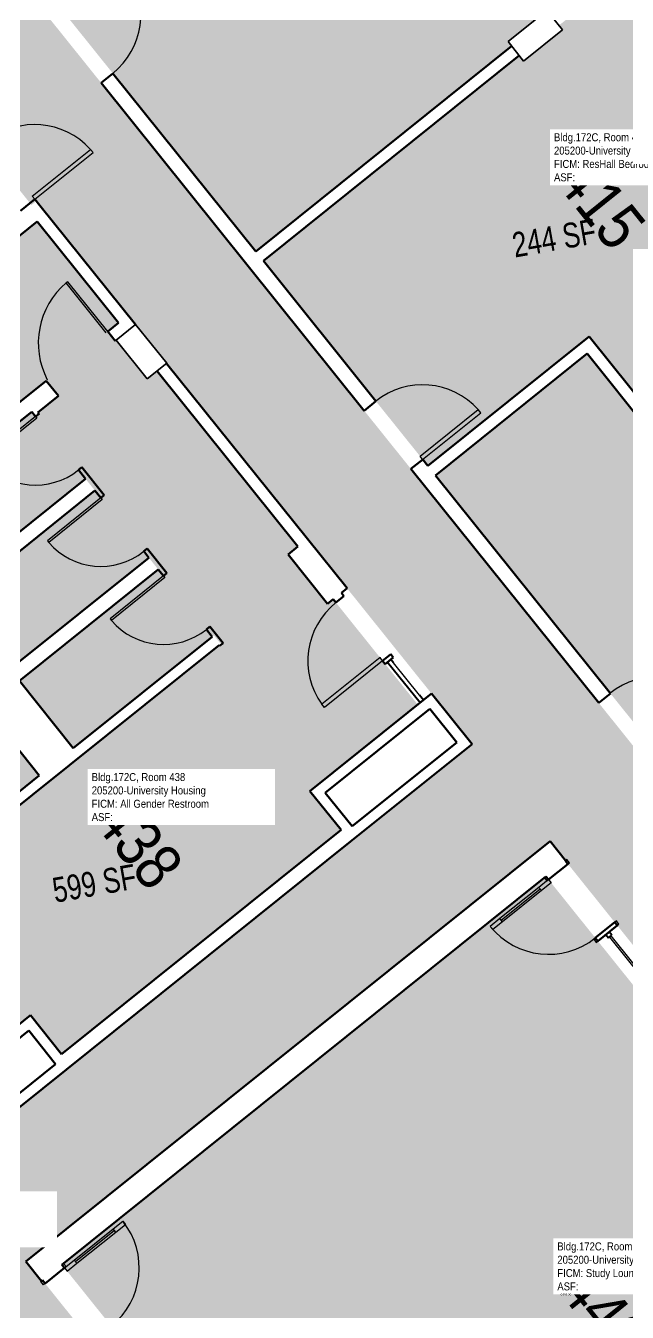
# Model space of a CAD drawing. Header units: inches. Extents: x 69235346 to 69237503, y 27657583 to 27660092.
# Drawn here: x 69236735 to 69237025, y 27658128 to 27658748 of the extents above; entities that cross this region are included whole.
import ezdxf
from ezdxf.enums import TextEntityAlignment as Align

# ---------------------------------------------------------------- set-up
doc = ezdxf.new("R2010")
doc.units = ezdxf.units.IN
doc.header["$LTSCALE"] = 100
doc.header["$MEASUREMENT"] = 0
for name, color, linetype in [('A-COLS', 5, 'CONTINUOUS'), ('A-DOOR', 2, 'CONTINUOUS'), ('A-GLAZ', 1, 'CONTINUOUS'), ('A-IDEN-RNUM', 7, 'CONTINUOUS'), ('A-IDEN-SNUM', 4, 'CONTINUOUS'), ('A-IDEN-VNUM', 4, 'CONTINUOUS'), ('A-WALL', 5, 'CONTINUOUS'), ('AREA-TEXT', 3, 'CONTINUOUS'), ('Rooms-Category-Color', 7, 'CONTINUOUS'), ('Rooms-College-Color', 7, 'CONTINUOUS'), ('Rooms-Department-Color', 7, 'CONTINUOUS'), ('Rooms-Division-Color', 7, 'CONTINUOUS'), ('Rooms-Information', 7, 'CONTINUOUS')]:
    doc.layers.add(name, color=color, linetype=linetype)
doc.styles.add('CP_AREA', font='arial.ttf', dxfattribs={"height": 15})
doc.styles.add('CP_ROOMSNUMBER', font='arial.ttf', dxfattribs={"height": 1})
doc.styles.add('CP_ROOMVNUMBER', font='arial.ttf', dxfattribs={"width": 0.85, "height": 0.075})

msp = doc.modelspace()

# ---------------------------------------------------------------- hatches: boundary and pattern name
at = {"layer": 'Rooms-Category-Color', "true_color": 0xadadad}
for points in [[(69236995.11, 27657829.31), (69236861.69, 27657995.6), (69236822.77, 27658044.09), (69236742.83, 27658143.73), (69236742.36, 27658143.35), (69236734.85, 27658152.71), (69236740, 27658156.84), (69236982.58, 27658351.47), (69236987.36, 27658355.31), (69236994.87, 27658345.95), (69236994.77, 27658345.87), (69237110.06, 27658202.18), (69237113.38, 27658198.03), (69237113.38, 27658198.03), (69237115.26, 27658195.69), (69237237.99, 27658042.73), (69237247.04, 27658031.45), (69237293.95, 27658069.09), (69237273.26, 27658094.85), (69237273.28, 27658094.86), (69237233.96, 27658143.87), (69237120.61, 27658285.14), (69237038.01, 27658388.08), (69236924.66, 27658529.35), (69236841.74, 27658632.7), (69236743.79, 27658754.76), (69236644.11, 27658879), (69236597.3, 27658841.45), (69236605.29, 27658831.49), (69236602.95, 27658829.61), (69236626.88, 27658799.78), (69236629.24, 27658801.67), (69236642.07, 27658785.68), (69236666.06, 27658755.76), (69236666.06, 27658755.76), (69236715.91, 27658693.62), (69236713.57, 27658691.74), (69236737.5, 27658661.91), (69236739.85, 27658663.79), (69236741.56, 27658661.65), (69236741.56, 27658661.65), (69236802.62, 27658585.55), (69236870.14, 27658501.39), (69236870.49, 27658500.95), (69236870.49, 27658500.95), (69236889.91, 27658476.76), (69236929.91, 27658426.9), (69236930.26, 27658426.46), (69236931.92, 27658424.43), (69236949.81, 27658402.13), (69236893.27, 27658356.77), (69236893.27, 27658356.77), (69236754.49, 27658245.42), (69236697.65, 27658199.82), (69236679.74, 27658222.14), (69236677.48, 27658224.96), (69236674.17, 27658229.08), (69236637.77, 27658274.45), (69236618.04, 27658299.04), (69236618.05, 27658299.04), (69236527.25, 27658412.21), (69236491.08, 27658457.29), (69236345.16, 27658639.16), (69236298.32, 27658601.57), (69236398.1, 27658477.21), (69236496.03, 27658355.16), (69236578.96, 27658251.8), (69236691.88, 27658111.07), (69236885.1, 27657870.25), (69236885.14, 27657870.2), (69236887.8, 27657866.89), (69236926.07, 27657819.2), (69236926.07, 27657819.2), (69236932.3, 27657811.43), (69236948.17, 27657791.65)], [(69236923.63, 27658421.14), (69236882.93, 27658471.88), (69236880.2, 27658469.68), (69236861.13, 27658493.44), (69236865.91, 27658497.27), (69236798.04, 27658581.87), (69236793.33, 27658578.09), (69236778.32, 27658596.82), (69236777.88, 27658596.46), (69236774.25, 27658600.98), (69236779.39, 27658605.11), (69236740.27, 27658653.87), (69236627.02, 27658563), (69236666.14, 27658514.24), (69236744.61, 27658577.2), (69236750.48, 27658569.89), (69236740.6, 27658561.96), (69236741.14, 27658561.27), (69236739.49, 27658559.94), (69236737.61, 27658562.28), (69236670.68, 27658508.58), (69236696.65, 27658476.21), (69236763.58, 27658529.91), (69236768.12, 27658524.26), (69236701.19, 27658470.56), (69236727.16, 27658438.19), (69236794.09, 27658491.89), (69236798.62, 27658486.24), (69236731.7, 27658432.53), (69236757.67, 27658400.17), (69236825.42, 27658454.53), (69236828.71, 27658450.44), (69236799.8, 27658427.24), (69236705.72, 27658351.75), (69236706.03, 27658351.36), (69236677.64, 27658329.22), (69236674.35, 27658333.32), (69236741.29, 27658387.02), (69236714.37, 27658420.57), (69236647.44, 27658366.87), (69236644.15, 27658370.96), (69236711.09, 27658424.66), (69236684.18, 27658458.2), (69236617.25, 27658404.49), (69236613.96, 27658408.59), (69236680.9, 27658462.29), (69236653.99, 27658495.83), (69236587.05, 27658442.13), (69236575.21, 27658433), (69236572.11, 27658436.87), (69236650.7, 27658499.92), (69236610.64, 27658549.86), (69236497.3, 27658458.92), (69236537.37, 27658408.99), (69236542.43, 27658413.05), (69236545.1, 27658409.81), (69236544.76, 27658409.54), (69236559.77, 27658390.81), (69236555.01, 27658387), (69236622.63, 27658302.72), (69236627.4, 27658306.55), (69236647.09, 27658282.01), (69236687.46, 27658231.69), (69236736.99, 27658271.43), (69236752, 27658252.72), (69236886.68, 27658360.78), (69236871.69, 27658379.47)]]:
    msp.add_hatch(color=253, dxfattribs=at).paths.add_polyline_path(points)
at = {"layer": 'Rooms-Category-Color', "true_color": 0x728ef3}
for points in [[(69236985.86, 27658755.63), (69236987.58, 27658753.48), (69236996.45, 27658760.6), (69236902.19, 27658878.08), (69236751.29, 27658757.01), (69236845.55, 27658639.53), (69236968.86, 27658738.46), (69236967.14, 27658740.61)], [(69237036.2, 27658561.08), (69237114.48, 27658623.88), (69237114.71, 27658623.59), (69237134.99, 27658639.86), (69237134.76, 27658640.15), (69237137.49, 27658642.34), (69237028.6, 27658778.06), (69237003.05, 27658757.56), (69236991.65, 27658748.41), (69236993.37, 27658746.27), (69236974.65, 27658731.25), (69236972.54, 27658733.88), (69236849.23, 27658634.94), (69236928.47, 27658536.18), (69237006.16, 27658598.52)], [(69237113.09, 27658615.23), (69237035.3, 27658552.82), (69237005.26, 27658590.26), (69236932.15, 27658531.6), (69237041.82, 27658394.91), (69237165.13, 27658493.84), (69237163.02, 27658496.48), (69237181.74, 27658511.5), (69237183.46, 27658509.35), (69237192.33, 27658516.47), (69237114.6, 27658613.34)], [(69236985.41, 27658338.36), (69236752.19, 27658151.24), (69236828.85, 27658055.69), (69236965.38, 27657885.54), (69237198.59, 27658072.66), (69237104.09, 27658190.44)]]:
    msp.add_hatch(color=171, dxfattribs=at).paths.add_polyline_path(points)
at = {"layer": 'Rooms-College-Color', "true_color": 0xadadad}
for points in [[(69236995.11, 27657829.31), (69236861.69, 27657995.6), (69236822.77, 27658044.09), (69236742.83, 27658143.73), (69236742.36, 27658143.35), (69236734.85, 27658152.71), (69236740, 27658156.84), (69236982.58, 27658351.47), (69236987.36, 27658355.31), (69236994.87, 27658345.95), (69236994.77, 27658345.87), (69237110.06, 27658202.18), (69237113.38, 27658198.03), (69237113.38, 27658198.03), (69237115.26, 27658195.69), (69237237.99, 27658042.73), (69237247.04, 27658031.45), (69237293.95, 27658069.09), (69237273.26, 27658094.85), (69237273.28, 27658094.86), (69237233.96, 27658143.87), (69237120.61, 27658285.14), (69237038.01, 27658388.08), (69236924.66, 27658529.35), (69236841.74, 27658632.7), (69236743.79, 27658754.76), (69236644.11, 27658879), (69236597.3, 27658841.45), (69236605.29, 27658831.49), (69236602.95, 27658829.61), (69236626.88, 27658799.78), (69236629.24, 27658801.67), (69236642.07, 27658785.68), (69236666.06, 27658755.76), (69236666.06, 27658755.76), (69236715.91, 27658693.62), (69236713.57, 27658691.74), (69236737.5, 27658661.91), (69236739.85, 27658663.79), (69236741.56, 27658661.65), (69236741.56, 27658661.65), (69236802.62, 27658585.55), (69236870.14, 27658501.39), (69236870.49, 27658500.95), (69236870.49, 27658500.95), (69236889.91, 27658476.76), (69236929.91, 27658426.9), (69236930.26, 27658426.46), (69236931.92, 27658424.43), (69236949.81, 27658402.13), (69236893.27, 27658356.77), (69236893.27, 27658356.77), (69236754.49, 27658245.42), (69236697.65, 27658199.82), (69236679.74, 27658222.14), (69236677.48, 27658224.96), (69236674.17, 27658229.08), (69236637.77, 27658274.45), (69236618.04, 27658299.04), (69236618.05, 27658299.04), (69236527.25, 27658412.21), (69236491.08, 27658457.29), (69236345.16, 27658639.16), (69236298.32, 27658601.57), (69236398.1, 27658477.21), (69236496.03, 27658355.16), (69236578.96, 27658251.8), (69236691.88, 27658111.07), (69236885.1, 27657870.25), (69236885.14, 27657870.2), (69236887.8, 27657866.89), (69236926.07, 27657819.2), (69236926.07, 27657819.2), (69236932.3, 27657811.43), (69236948.17, 27657791.65)], [(69236985.86, 27658755.63), (69236987.58, 27658753.48), (69236996.45, 27658760.6), (69236902.19, 27658878.08), (69236751.29, 27658757.01), (69236845.55, 27658639.53), (69236968.86, 27658738.46), (69236967.14, 27658740.61)], [(69237036.2, 27658561.08), (69237114.48, 27658623.88), (69237114.71, 27658623.59), (69237134.99, 27658639.86), (69237134.76, 27658640.15), (69237137.49, 27658642.34), (69237028.6, 27658778.06), (69237003.05, 27658757.56), (69236991.65, 27658748.41), (69236993.37, 27658746.27), (69236974.65, 27658731.25), (69236972.54, 27658733.88), (69236849.23, 27658634.94), (69236928.47, 27658536.18), (69237006.16, 27658598.52)], [(69236923.63, 27658421.14), (69236882.93, 27658471.88), (69236880.2, 27658469.68), (69236861.13, 27658493.44), (69236865.91, 27658497.27), (69236798.04, 27658581.87), (69236793.33, 27658578.09), (69236778.32, 27658596.82), (69236777.88, 27658596.46), (69236774.25, 27658600.98), (69236779.39, 27658605.11), (69236740.27, 27658653.87), (69236627.02, 27658563), (69236666.14, 27658514.24), (69236744.61, 27658577.2), (69236750.48, 27658569.89), (69236740.6, 27658561.96), (69236741.14, 27658561.27), (69236739.49, 27658559.94), (69236737.61, 27658562.28), (69236670.68, 27658508.58), (69236696.65, 27658476.21), (69236763.58, 27658529.91), (69236768.12, 27658524.26), (69236701.19, 27658470.56), (69236727.16, 27658438.19), (69236794.09, 27658491.89), (69236798.62, 27658486.24), (69236731.7, 27658432.53), (69236757.67, 27658400.17), (69236825.42, 27658454.53), (69236828.71, 27658450.44), (69236799.8, 27658427.24), (69236705.72, 27658351.75), (69236706.03, 27658351.36), (69236677.64, 27658329.22), (69236674.35, 27658333.32), (69236741.29, 27658387.02), (69236714.37, 27658420.57), (69236647.44, 27658366.87), (69236644.15, 27658370.96), (69236711.09, 27658424.66), (69236684.18, 27658458.2), (69236617.25, 27658404.49), (69236613.96, 27658408.59), (69236680.9, 27658462.29), (69236653.99, 27658495.83), (69236587.05, 27658442.13), (69236575.21, 27658433), (69236572.11, 27658436.87), (69236650.7, 27658499.92), (69236610.64, 27658549.86), (69236497.3, 27658458.92), (69236537.37, 27658408.99), (69236542.43, 27658413.05), (69236545.1, 27658409.81), (69236544.76, 27658409.54), (69236559.77, 27658390.81), (69236555.01, 27658387), (69236622.63, 27658302.72), (69236627.4, 27658306.55), (69236647.09, 27658282.01), (69236687.46, 27658231.69), (69236736.99, 27658271.43), (69236752, 27658252.72), (69236886.68, 27658360.78), (69236871.69, 27658379.47)], [(69237113.09, 27658615.23), (69237035.3, 27658552.82), (69237005.26, 27658590.26), (69236932.15, 27658531.6), (69237041.82, 27658394.91), (69237165.13, 27658493.84), (69237163.02, 27658496.48), (69237181.74, 27658511.5), (69237183.46, 27658509.35), (69237192.33, 27658516.47), (69237114.6, 27658613.34)], [(69236985.41, 27658338.36), (69236752.19, 27658151.24), (69236828.85, 27658055.69), (69236965.38, 27657885.54), (69237198.59, 27658072.66), (69237104.09, 27658190.44)]]:
    msp.add_hatch(color=253, dxfattribs=at).paths.add_polyline_path(points)
at = {"layer": 'Rooms-Department-Color', "true_color": 0xacacac}
for points in [[(69236995.11, 27657829.31), (69236861.69, 27657995.6), (69236822.77, 27658044.09), (69236742.83, 27658143.73), (69236742.36, 27658143.35), (69236734.85, 27658152.71), (69236740, 27658156.84), (69236982.58, 27658351.47), (69236987.36, 27658355.31), (69236994.87, 27658345.95), (69236994.77, 27658345.87), (69237110.06, 27658202.18), (69237113.38, 27658198.03), (69237113.38, 27658198.03), (69237115.26, 27658195.69), (69237237.99, 27658042.73), (69237247.04, 27658031.45), (69237293.95, 27658069.09), (69237273.26, 27658094.85), (69237273.28, 27658094.86), (69237233.96, 27658143.87), (69237120.61, 27658285.14), (69237038.01, 27658388.08), (69236924.66, 27658529.35), (69236841.74, 27658632.7), (69236743.79, 27658754.76), (69236644.11, 27658879), (69236597.3, 27658841.45), (69236605.29, 27658831.49), (69236602.95, 27658829.61), (69236626.88, 27658799.78), (69236629.24, 27658801.67), (69236642.07, 27658785.68), (69236666.06, 27658755.76), (69236666.06, 27658755.76), (69236715.91, 27658693.62), (69236713.57, 27658691.74), (69236737.5, 27658661.91), (69236739.85, 27658663.79), (69236741.56, 27658661.65), (69236741.56, 27658661.65), (69236802.62, 27658585.55), (69236870.14, 27658501.39), (69236870.49, 27658500.95), (69236870.49, 27658500.95), (69236889.91, 27658476.76), (69236929.91, 27658426.9), (69236930.26, 27658426.46), (69236931.92, 27658424.43), (69236949.81, 27658402.13), (69236893.27, 27658356.77), (69236893.27, 27658356.77), (69236754.49, 27658245.42), (69236697.65, 27658199.82), (69236679.74, 27658222.14), (69236677.48, 27658224.96), (69236674.17, 27658229.08), (69236637.77, 27658274.45), (69236618.04, 27658299.04), (69236618.05, 27658299.04), (69236527.25, 27658412.21), (69236491.08, 27658457.29), (69236345.16, 27658639.16), (69236298.32, 27658601.57), (69236398.1, 27658477.21), (69236496.03, 27658355.16), (69236578.96, 27658251.8), (69236691.88, 27658111.07), (69236885.1, 27657870.25), (69236885.14, 27657870.2), (69236887.8, 27657866.89), (69236926.07, 27657819.2), (69236926.07, 27657819.2), (69236932.3, 27657811.43), (69236948.17, 27657791.65)], [(69236923.63, 27658421.14), (69236882.93, 27658471.88), (69236880.2, 27658469.68), (69236861.13, 27658493.44), (69236865.91, 27658497.27), (69236798.04, 27658581.87), (69236793.33, 27658578.09), (69236778.32, 27658596.82), (69236777.88, 27658596.46), (69236774.25, 27658600.98), (69236779.39, 27658605.11), (69236740.27, 27658653.87), (69236627.02, 27658563), (69236666.14, 27658514.24), (69236744.61, 27658577.2), (69236750.48, 27658569.89), (69236740.6, 27658561.96), (69236741.14, 27658561.27), (69236739.49, 27658559.94), (69236737.61, 27658562.28), (69236670.68, 27658508.58), (69236696.65, 27658476.21), (69236763.58, 27658529.91), (69236768.12, 27658524.26), (69236701.19, 27658470.56), (69236727.16, 27658438.19), (69236794.09, 27658491.89), (69236798.62, 27658486.24), (69236731.7, 27658432.53), (69236757.67, 27658400.17), (69236825.42, 27658454.53), (69236828.71, 27658450.44), (69236799.8, 27658427.24), (69236705.72, 27658351.75), (69236706.03, 27658351.36), (69236677.64, 27658329.22), (69236674.35, 27658333.32), (69236741.29, 27658387.02), (69236714.37, 27658420.57), (69236647.44, 27658366.87), (69236644.15, 27658370.96), (69236711.09, 27658424.66), (69236684.18, 27658458.2), (69236617.25, 27658404.49), (69236613.96, 27658408.59), (69236680.9, 27658462.29), (69236653.99, 27658495.83), (69236587.05, 27658442.13), (69236575.21, 27658433), (69236572.11, 27658436.87), (69236650.7, 27658499.92), (69236610.64, 27658549.86), (69236497.3, 27658458.92), (69236537.37, 27658408.99), (69236542.43, 27658413.05), (69236545.1, 27658409.81), (69236544.76, 27658409.54), (69236559.77, 27658390.81), (69236555.01, 27658387), (69236622.63, 27658302.72), (69236627.4, 27658306.55), (69236647.09, 27658282.01), (69236687.46, 27658231.69), (69236736.99, 27658271.43), (69236752, 27658252.72), (69236886.68, 27658360.78), (69236871.69, 27658379.47)]]:
    msp.add_hatch(color=253, dxfattribs=at).paths.add_polyline_path(points)
at = {"layer": 'Rooms-Department-Color', "true_color": 0x604aed}
for points in [[(69236985.86, 27658755.63), (69236987.58, 27658753.48), (69236996.45, 27658760.6), (69236902.19, 27658878.08), (69236751.29, 27658757.01), (69236845.55, 27658639.53), (69236968.86, 27658738.46), (69236967.14, 27658740.61)], [(69237036.2, 27658561.08), (69237114.48, 27658623.88), (69237114.71, 27658623.59), (69237134.99, 27658639.86), (69237134.76, 27658640.15), (69237137.49, 27658642.34), (69237028.6, 27658778.06), (69237003.05, 27658757.56), (69236991.65, 27658748.41), (69236993.37, 27658746.27), (69236974.65, 27658731.25), (69236972.54, 27658733.88), (69236849.23, 27658634.94), (69236928.47, 27658536.18), (69237006.16, 27658598.52)], [(69237113.09, 27658615.23), (69237035.3, 27658552.82), (69237005.26, 27658590.26), (69236932.15, 27658531.6), (69237041.82, 27658394.91), (69237165.13, 27658493.84), (69237163.02, 27658496.48), (69237181.74, 27658511.5), (69237183.46, 27658509.35), (69237192.33, 27658516.47), (69237114.6, 27658613.34)], [(69236985.41, 27658338.36), (69236752.19, 27658151.24), (69236828.85, 27658055.69), (69236965.38, 27657885.54), (69237198.59, 27658072.66), (69237104.09, 27658190.44)]]:
    msp.add_hatch(color=173, dxfattribs=at).paths.add_polyline_path(points)
at = {"layer": 'Rooms-Division-Color', "true_color": 0xadadad}
for points in [[(69236995.11, 27657829.31), (69236861.69, 27657995.6), (69236822.77, 27658044.09), (69236742.83, 27658143.73), (69236742.36, 27658143.35), (69236734.85, 27658152.71), (69236740, 27658156.84), (69236982.58, 27658351.47), (69236987.36, 27658355.31), (69236994.87, 27658345.95), (69236994.77, 27658345.87), (69237110.06, 27658202.18), (69237113.38, 27658198.03), (69237113.38, 27658198.03), (69237115.26, 27658195.69), (69237237.99, 27658042.73), (69237247.04, 27658031.45), (69237293.95, 27658069.09), (69237273.26, 27658094.85), (69237273.28, 27658094.86), (69237233.96, 27658143.87), (69237120.61, 27658285.14), (69237038.01, 27658388.08), (69236924.66, 27658529.35), (69236841.74, 27658632.7), (69236743.79, 27658754.76), (69236644.11, 27658879), (69236597.3, 27658841.45), (69236605.29, 27658831.49), (69236602.95, 27658829.61), (69236626.88, 27658799.78), (69236629.24, 27658801.67), (69236642.07, 27658785.68), (69236666.06, 27658755.76), (69236666.06, 27658755.76), (69236715.91, 27658693.62), (69236713.57, 27658691.74), (69236737.5, 27658661.91), (69236739.85, 27658663.79), (69236741.56, 27658661.65), (69236741.56, 27658661.65), (69236802.62, 27658585.55), (69236870.14, 27658501.39), (69236870.49, 27658500.95), (69236870.49, 27658500.95), (69236889.91, 27658476.76), (69236929.91, 27658426.9), (69236930.26, 27658426.46), (69236931.92, 27658424.43), (69236949.81, 27658402.13), (69236893.27, 27658356.77), (69236893.27, 27658356.77), (69236754.49, 27658245.42), (69236697.65, 27658199.82), (69236679.74, 27658222.14), (69236677.48, 27658224.96), (69236674.17, 27658229.08), (69236637.77, 27658274.45), (69236618.04, 27658299.04), (69236618.05, 27658299.04), (69236527.25, 27658412.21), (69236491.08, 27658457.29), (69236345.16, 27658639.16), (69236298.32, 27658601.57), (69236398.1, 27658477.21), (69236496.03, 27658355.16), (69236578.96, 27658251.8), (69236691.88, 27658111.07), (69236885.1, 27657870.25), (69236885.14, 27657870.2), (69236887.8, 27657866.89), (69236926.07, 27657819.2), (69236926.07, 27657819.2), (69236932.3, 27657811.43), (69236948.17, 27657791.65)], [(69236923.63, 27658421.14), (69236882.93, 27658471.88), (69236880.2, 27658469.68), (69236861.13, 27658493.44), (69236865.91, 27658497.27), (69236798.04, 27658581.87), (69236793.33, 27658578.09), (69236778.32, 27658596.82), (69236777.88, 27658596.46), (69236774.25, 27658600.98), (69236779.39, 27658605.11), (69236740.27, 27658653.87), (69236627.02, 27658563), (69236666.14, 27658514.24), (69236744.61, 27658577.2), (69236750.48, 27658569.89), (69236740.6, 27658561.96), (69236741.14, 27658561.27), (69236739.49, 27658559.94), (69236737.61, 27658562.28), (69236670.68, 27658508.58), (69236696.65, 27658476.21), (69236763.58, 27658529.91), (69236768.12, 27658524.26), (69236701.19, 27658470.56), (69236727.16, 27658438.19), (69236794.09, 27658491.89), (69236798.62, 27658486.24), (69236731.7, 27658432.53), (69236757.67, 27658400.17), (69236825.42, 27658454.53), (69236828.71, 27658450.44), (69236799.8, 27658427.24), (69236705.72, 27658351.75), (69236706.03, 27658351.36), (69236677.64, 27658329.22), (69236674.35, 27658333.32), (69236741.29, 27658387.02), (69236714.37, 27658420.57), (69236647.44, 27658366.87), (69236644.15, 27658370.96), (69236711.09, 27658424.66), (69236684.18, 27658458.2), (69236617.25, 27658404.49), (69236613.96, 27658408.59), (69236680.9, 27658462.29), (69236653.99, 27658495.83), (69236587.05, 27658442.13), (69236575.21, 27658433), (69236572.11, 27658436.87), (69236650.7, 27658499.92), (69236610.64, 27658549.86), (69236497.3, 27658458.92), (69236537.37, 27658408.99), (69236542.43, 27658413.05), (69236545.1, 27658409.81), (69236544.76, 27658409.54), (69236559.77, 27658390.81), (69236555.01, 27658387), (69236622.63, 27658302.72), (69236627.4, 27658306.55), (69236647.09, 27658282.01), (69236687.46, 27658231.69), (69236736.99, 27658271.43), (69236752, 27658252.72), (69236886.68, 27658360.78), (69236871.69, 27658379.47)]]:
    msp.add_hatch(color=253, dxfattribs=at).paths.add_polyline_path(points)
at = {"layer": 'Rooms-Division-Color', "true_color": 0x604aed}
for points in [[(69236985.86, 27658755.63), (69236987.58, 27658753.48), (69236996.45, 27658760.6), (69236902.19, 27658878.08), (69236751.29, 27658757.01), (69236845.55, 27658639.53), (69236968.86, 27658738.46), (69236967.14, 27658740.61)], [(69237036.2, 27658561.08), (69237114.48, 27658623.88), (69237114.71, 27658623.59), (69237134.99, 27658639.86), (69237134.76, 27658640.15), (69237137.49, 27658642.34), (69237028.6, 27658778.06), (69237003.05, 27658757.56), (69236991.65, 27658748.41), (69236993.37, 27658746.27), (69236974.65, 27658731.25), (69236972.54, 27658733.88), (69236849.23, 27658634.94), (69236928.47, 27658536.18), (69237006.16, 27658598.52)], [(69237113.09, 27658615.23), (69237035.3, 27658552.82), (69237005.26, 27658590.26), (69236932.15, 27658531.6), (69237041.82, 27658394.91), (69237165.13, 27658493.84), (69237163.02, 27658496.48), (69237181.74, 27658511.5), (69237183.46, 27658509.35), (69237192.33, 27658516.47), (69237114.6, 27658613.34)], [(69236985.41, 27658338.36), (69236752.19, 27658151.24), (69236828.85, 27658055.69), (69236965.38, 27657885.54), (69237198.59, 27658072.66), (69237104.09, 27658190.44)]]:
    msp.add_hatch(color=173, dxfattribs=at).paths.add_polyline_path(points)

# ---------------------------------------------------------------- linework, layer by layer
at = {"layer": 'A-COLS', "lineweight": 35}
for p, q in [((69236967.14, 27658740.61), (69236985.86, 27658755.63)), ((69236985.86, 27658755.63), (69236993.37, 27658746.27)), ((69236993.37, 27658746.27), (69236974.65, 27658731.25)), ((69236974.65, 27658731.25), (69236967.14, 27658740.61)), ((69236778.32, 27658596.82), (69236787.68, 27658604.32)), ((69236787.68, 27658604.32), (69236802.69, 27658585.6)), ((69236793.33, 27658578.09), (69236778.32, 27658596.82)), ((69236802.69, 27658585.6), (69236793.33, 27658578.09))]:
    msp.add_line(p, q, dxfattribs=at)
at = {"layer": 'A-DOOR'}
for p, q in [((69236737.89, 27658666.22), (69236765.93, 27658688.71)), ((69236739.14, 27658664.66), (69236767.18, 27658687.16)), ((69236767.18, 27658687.16), (69236765.93, 27658688.71)), ((69236739.14, 27658664.66), (69236737.89, 27658666.22)), ((69236755.02, 27658624.95), (69236754.24, 27658624.33)), ((69236773.47, 27658600.35), (69236754.24, 27658624.33)), ((69236774.25, 27658600.98), (69236755.02, 27658624.95)), ((69236924.74, 27658540.82), (69236952.77, 27658563.31)), ((69236925.99, 27658539.26), (69236954.02, 27658561.75)), ((69236954.02, 27658561.75), (69236952.77, 27658563.31)), ((69236739.49, 27658559.94), (69236713.76, 27658539.3)), ((69236740.11, 27658559.16), (69236714.38, 27658538.52)), ((69236739.49, 27658559.94), (69236740.11, 27658559.16)), ((69236925.99, 27658539.26), (69236924.74, 27658540.82)), ((69236770.93, 27658520.75), (69236745.21, 27658500.11)), ((69236771.56, 27658519.97), (69236745.83, 27658499.33)), ((69236770.93, 27658520.75), (69236771.56, 27658519.97)), ((69236745.21, 27658500.11), (69236745.83, 27658499.33)), ((69236801.13, 27658483.12), (69236775.4, 27658462.47)), ((69236801.75, 27658482.34), (69236776.03, 27658461.69)), ((69236801.13, 27658483.12), (69236801.75, 27658482.34)), ((69236775.4, 27658462.47), (69236776.03, 27658461.69)), ((69236905.45, 27658443.8), (69236877.42, 27658421.3)), ((69236906.71, 27658442.24), (69236878.67, 27658419.74)), ((69236906.71, 27658442.24), (69236905.45, 27658443.8)), ((69236878.67, 27658419.74), (69236877.42, 27658421.3)), ((69236995.54, 27658346.51), (69236994.86, 27658345.97)), ((69236996.79, 27658344.95), (69236995.54, 27658346.51)), ((69236996.01, 27658344.32), (69236996.79, 27658344.95)), ((69236986.65, 27658336.81), (69236981.97, 27658333.06)), ((69236984.63, 27658337.73), (69236985.87, 27658336.19)), ((69236985.87, 27658336.19), (69236986.65, 27658336.81)), ((69236986.65, 27658336.81), (69236987.9, 27658335.25)), ((69236981.97, 27658333.06), (69236963.25, 27658318.04)), ((69236963.87, 27658317.26), (69236982.59, 27658332.28)), ((69236983.22, 27658331.5), (69236964.5, 27658316.48)), ((69236983.22, 27658331.5), (69236981.97, 27658333.06)), ((69236987.9, 27658335.25), (69236983.22, 27658331.5)), ((69236963.25, 27658318.04), (69236958.57, 27658314.28)), ((69236958.57, 27658314.28), (69236959.82, 27658312.72)), ((69236964.5, 27658316.48), (69236959.82, 27658312.72)), ((69236964.5, 27658316.48), (69236963.25, 27658318.04)), ((69237019.32, 27658316.87), (69237018.54, 27658316.24)), ((69237020.57, 27658315.31), (69237019.32, 27658316.87)), ((69237019.79, 27658314.68), (69237020.57, 27658315.31)), ((69237009.18, 27658308.73), (69237008.4, 27658308.11)), ((69237008.4, 27658308.11), (69237009.65, 27658306.55)), ((69237009.65, 27658306.55), (69237010.43, 27658307.17)), ((69236776.83, 27658168.47), (69236781.51, 27658172.22)), ((69236778.08, 27658166.91), (69236782.76, 27658170.66)), ((69236781.51, 27658172.22), (69236782.76, 27658170.66)), ((69236758.11, 27658153.45), (69236776.83, 27658168.47)), ((69236777.46, 27658167.69), (69236758.74, 27658152.67)), ((69236759.36, 27658151.89), (69236778.08, 27658166.91)), ((69236778.08, 27658166.91), (69236776.83, 27658168.47)), ((69236752.97, 27658151.86), (69236754.21, 27658150.32)), ((69236753.43, 27658149.69), (69236758.11, 27658153.45)), ((69236754.68, 27658148.13), (69236759.36, 27658151.89)), ((69236759.36, 27658151.89), (69236758.11, 27658153.45)), ((69236754.21, 27658150.32), (69236753.43, 27658149.69)), ((69236753.43, 27658149.69), (69236754.68, 27658148.13)), ((69236742.04, 27658143.12), (69236742.71, 27658143.66)), ((69236743.29, 27658141.56), (69236742.04, 27658143.12)), ((69236744.07, 27658142.18), (69236743.29, 27658141.56))]:
    msp.add_line(p, q, dxfattribs=at)
at = {"layer": 'A-DOOR', "lineweight": 25}
for centre, radius, start, end in [((69236754.17, 27658753.39), 36, 308.74246, 35.55772), ((69236739.14, 27658664.66), 36, 41.92664, 128.74191), ((69236778.79, 27658595.33), 38, 130.24986, 207.71989), ((69236925.99, 27658539.26), 36, 41.92719, 128.74246), ((69236739.49, 27658559.94), 33, 220.47841, 308.74191), ((69236770.93, 27658520.75), 33, 220.47841, 308.74191), ((69236906.71, 27658442.24), 36, 128.74191, 215.55717), ((69236801.13, 27658483.12), 33, 220.47841, 308.74191), ((69237038.92, 27658398.51), 36, 41.92719, 128.74246), ((69236986.65, 27658336.81), 36, 218.74191, 308.74191), ((69236753.43, 27658149.69), 36, 308.74191, 38.74191)]:
    msp.add_arc(centre, radius, start, end, dxfattribs=at)
at = {"layer": 'A-GLAZ', "lineweight": 40, "extrusion": (0, 0, -1)}
for p, q in [((69236910.69, 27658442.87), (69236909.13, 27658441.62)), ((69236911.94, 27658441.31), (69236910.69, 27658442.87)), ((69236909.13, 27658441.62), (69236924.8, 27658422.08)), ((69236926.36, 27658423.33), (69236924.48, 27658425.67))]:
    msp.add_line(p, q, dxfattribs=at)
at = {"layer": 'A-GLAZ'}
for p, q in [((69236924.48, 27658425.68), (69236911.94, 27658441.31)), ((69237016.75, 27658309.68), (69237015.97, 27658309.06)), ((69237015.97, 27658309.06), (69237045.94, 27658271.71)), ((69237046.72, 27658272.33), (69237016.75, 27658309.68))]:
    msp.add_line(p, q, dxfattribs=at)
at = {"layer": 'A-GLAZ', "lineweight": 40}
for p, q in [((69237015.89, 27658311.56), (69237014.33, 27658310.31)), ((69237014.33, 27658310.31), (69237015.58, 27658308.75)), ((69237015.58, 27658308.75), (69237017.14, 27658310)), ((69237017.14, 27658310), (69237015.89, 27658311.56))]:
    msp.add_line(p, q, dxfattribs=at)
at = {"layer": 'A-WALL', "lineweight": 50}
for p, q in [((69236968.86, 27658738.46), (69236845.55, 27658639.53)), ((69236849.23, 27658634.94), (69236972.54, 27658733.88)), ((69236776.78, 27658725.24), (69236771.12, 27658720.7)), ((69236845.55, 27658639.53), (69236776.78, 27658725.24)), ((69236771.12, 27658720.7), (69236897.85, 27658562.76)), ((69236739.15, 27658664.67), (69236732.22, 27658659.11)), ((69236741.56, 27658661.65), (69236739.15, 27658664.67)), ((69236787.6, 27658604.26), (69236741.56, 27658661.65)), ((69236741.56, 27658661.65), (69236741.56, 27658661.65)), ((69236627.02, 27658563), (69236740.27, 27658653.87)), ((69236740.27, 27658653.87), (69236779.39, 27658605.11)), ((69236903.51, 27658567.29), (69236849.23, 27658634.94)), ((69236779.39, 27658605.11), (69236774.25, 27658600.98)), ((69236774.25, 27658600.98), (69236777.88, 27658596.46)), ((69237006.16, 27658598.52), (69236928.47, 27658536.18)), ((69237036.2, 27658561.08), (69237006.16, 27658598.52)), ((69236777.88, 27658596.46), (69236778.32, 27658596.82)), ((69236870.49, 27658500.95), (69236802.62, 27658585.54)), ((69236932.15, 27658531.6), (69237005.26, 27658590.26)), ((69237005.26, 27658590.26), (69237035.3, 27658552.82)), ((69236798.04, 27658581.87), (69236865.91, 27658497.27)), ((69236744.61, 27658577.2), (69236666.14, 27658514.24)), ((69236750.48, 27658569.89), (69236744.61, 27658577.2)), ((69236740.6, 27658561.96), (69236750.48, 27658569.89)), ((69236897.85, 27658562.76), (69236903.51, 27658567.29)), ((69236737.61, 27658562.28), (69236670.68, 27658508.58)), ((69236737.61, 27658562.28), (69236739.49, 27658559.94)), ((69236739.49, 27658559.94), (69236741.14, 27658561.27)), ((69236741.14, 27658561.27), (69236740.6, 27658561.96)), ((69236761.79, 27658535.53), (69236760.14, 27658534.2)), ((69236772.59, 27658522.08), (69236761.79, 27658535.53)), ((69236926.04, 27658539.22), (69236920.38, 27658534.68)), ((69236928.47, 27658536.18), (69236926.04, 27658539.22)), ((69236763.58, 27658529.91), (69236696.65, 27658476.21)), ((69236760.14, 27658534.2), (69236763.58, 27658529.91)), ((69236920.38, 27658534.68), (69237010.81, 27658421.97)), ((69237016.47, 27658426.51), (69236932.15, 27658531.6)), ((69236701.19, 27658470.56), (69236768.12, 27658524.26)), ((69236768.12, 27658524.26), (69236770.93, 27658520.75)), ((69236770.93, 27658520.75), (69236772.59, 27658522.08)), ((69236889.56, 27658477.19), (69236870.49, 27658500.95)), ((69236794.09, 27658491.89), (69236727.16, 27658438.19)), ((69236793.24, 27658496.34), (69236791.58, 27658495.01)), ((69236791.58, 27658495.01), (69236794.09, 27658491.89)), ((69236802.79, 27658484.45), (69236793.24, 27658496.34)), ((69236861.13, 27658493.44), (69236865.91, 27658497.27)), ((69236861.13, 27658493.44), (69236880.2, 27658469.68)), ((69236731.7, 27658432.53), (69236798.62, 27658486.24)), ((69236798.62, 27658486.24), (69236801.13, 27658483.12)), ((69236801.13, 27658483.12), (69236802.79, 27658484.45)), ((69236884.18, 27658470.32), (69236888.08, 27658473.44)), ((69236886.83, 27658475), (69236889.56, 27658477.19)), ((69236888.08, 27658473.44), (69236886.83, 27658475)), ((69236888.08, 27658473.44), (69236886.83, 27658475)), ((69236880.2, 27658469.68), (69236882.93, 27658471.88)), ((69236882.93, 27658471.88), (69236884.18, 27658470.32)), ((69236882.93, 27658471.88), (69236884.18, 27658470.32)), ((69236823.44, 27658458.71), (69236821.78, 27658457.38)), ((69236821.78, 27658457.38), (69236824.6, 27658453.87)), ((69236829.85, 27658450.72), (69236823.44, 27658458.71)), ((69236677.64, 27658329.22), (69236827.88, 27658449.77)), ((69236824.6, 27658453.87), (69236757.67, 27658400.17)), ((69236827.88, 27658449.77), (69236828.19, 27658449.39)), ((69236828.19, 27658449.39), (69236829.85, 27658450.72)), ((69236910.61, 27658445.37), (69236906.71, 27658442.24)), ((69236906.71, 27658442.24), (69236907.96, 27658440.68)), ((69236906.71, 27658442.24), (69236907.96, 27658440.68)), ((69236907.96, 27658440.68), (69236911.86, 27658443.81)), ((69236911.86, 27658443.81), (69236910.61, 27658445.37)), ((69236757.67, 27658400.17), (69236731.7, 27658432.53)), ((69236930.28, 27658426.48), (69236871.69, 27658379.47)), ((69236949.81, 27658402.13), (69236930.28, 27658426.48)), ((69237010.81, 27658421.97), (69237016.47, 27658426.51)), ((69236714.37, 27658420.57), (69236741.29, 27658387.02)), ((69236879.07, 27658378.66), (69236929.47, 27658419.1)), ((69236929.47, 27658419.1), (69236942.43, 27658402.94)), ((69236891.22, 27658355.12), (69236949.81, 27658402.13)), ((69236942.43, 27658402.94), (69236892.03, 27658362.51)), ((69236741.29, 27658387.02), (69236674.35, 27658333.32)), ((69236871.69, 27658379.47), (69236886.68, 27658360.78)), ((69236892.03, 27658362.51), (69236879.07, 27658378.66)), ((69236886.68, 27658360.78), (69236752, 27658252.72)), ((69236697.65, 27658199.82), (69236891.22, 27658355.12)), ((69236987.36, 27658355.31), (69236734.85, 27658152.71)), ((69236994.87, 27658345.95), (69236987.36, 27658355.31)), ((69236986.65, 27658336.81), (69236996, 27658344.32)), ((69236994.77, 27658345.87), (69236994.87, 27658345.95)), ((69236996, 27658344.32), (69236994.77, 27658345.87)), ((69236752.19, 27658151.24), (69236985.41, 27658338.36)), ((69236985.41, 27658338.36), (69236986.65, 27658336.81)), ((69237018.53, 27658316.25), (69237009.17, 27658308.74)), ((69237010.43, 27658307.18), (69237019.79, 27658314.69)), ((69237019.79, 27658314.69), (69237018.53, 27658316.25)), ((69237009.17, 27658308.74), (69237010.43, 27658307.18)), ((69236736.99, 27658271.43), (69236678.1, 27658224.18)), ((69236752, 27658252.72), (69236736.99, 27658271.43)), ((69236685.48, 27658223.38), (69236736.18, 27658264.05)), ((69236736.18, 27658264.05), (69236749.16, 27658247.87)), ((69236749.16, 27658247.87), (69236698.46, 27658207.2)), ((69236734.85, 27658152.71), (69236742.36, 27658143.35)), ((69236753.43, 27658149.69), (69236752.19, 27658151.24)), ((69236744.07, 27658142.18), (69236753.43, 27658149.69)), ((69236742.36, 27658143.35), (69236742.83, 27658143.73)), ((69236742.83, 27658143.73), (69236744.07, 27658142.18))]:
    msp.add_line(p, q, dxfattribs=at)

# ---------------------------------------------------------------- texts
at = {"layer": 'A-IDEN-RNUM', "style": 'CP_ROOMSNUMBER'}
for s, p in [('0415-00', (69236989.28, 27658673.27)), ('0438-00', (69236766.54, 27658364.95)), ('0440-00', (69236992.49, 27658136.38))]:
    msp.add_text(s, height=1, dxfattribs=at).set_placement(p)
at = {"layer": 'A-IDEN-SNUM', "style": 'CP_ROOMSNUMBER'}
for s, p in [('172C041500', (69236989.28, 27658673.27)), ('172C043800', (69236766.54, 27658364.95)), ('172C044000', (69236990.89, 27658138.78))]:
    msp.add_text(s, height=1, dxfattribs=at).set_placement(p)
at = {"layer": 'A-IDEN-VNUM', "style": 'CP_ROOMVNUMBER', "width": 0.85}
for s, p in [('415', (69236989.28, 27658673.27)), ('438', (69236766.54, 27658364.95)), ('440', (69236990.89, 27658138.78))]:
    msp.add_text(s, height=22.5, rotation=308.74191, dxfattribs=at).set_placement(p)
at = {"layer": 'AREA-TEXT', "style": 'CP_AREA', "width": 0.75}
for s, p in [('244 SF', (69236989.35, 27658645.96)), ('599 SF', (69236767.8, 27658335.03))]:
    msp.add_text(s, height=12, rotation=9.98059, dxfattribs=at).set_placement(p, align=Align.MIDDLE_CENTER)

# ---------------------------------------------------------------- next in the draw order: texts
at = {"layer": 'Rooms-Information', "char_height": 3.8571, "width": 86.4, "attachment_point": 7, "style": 'CP_ROOMVNUMBER', "bg_fill": 3, "box_fill_scale": 1.5, "bg_fill_color": 256, "bg_fill_true_color": 13158600, "bg_fill_transparency": 0}
for s, insert in [('Bldg.172C, Room 415^M^J205200-University Housing^M^JFICM: ResHall Bedroom^M^JASF: ', (69236989.28, 27658673.27)), ('Bldg.172C, Room 438^M^J205200-University Housing^M^JFICM: All Gender Restroom^M^JASF: ', (69236766.54, 27658364.95)), ('Bldg.172C, Room C402^M^J205200-University Housing^M^JFICM: Corridor / Circulation^M^JASF: ', (69236661.53, 27658161.45)), ('Bldg.172C, Room 440^M^J205200-University Housing^M^JFICM: Study Lounge^M^JASF: ', (69236990.89, 27658138.78))]:
    msp.add_mtext(s, dxfattribs=dict(at, insert=insert))

doc.saveas('drawing.dxf')
